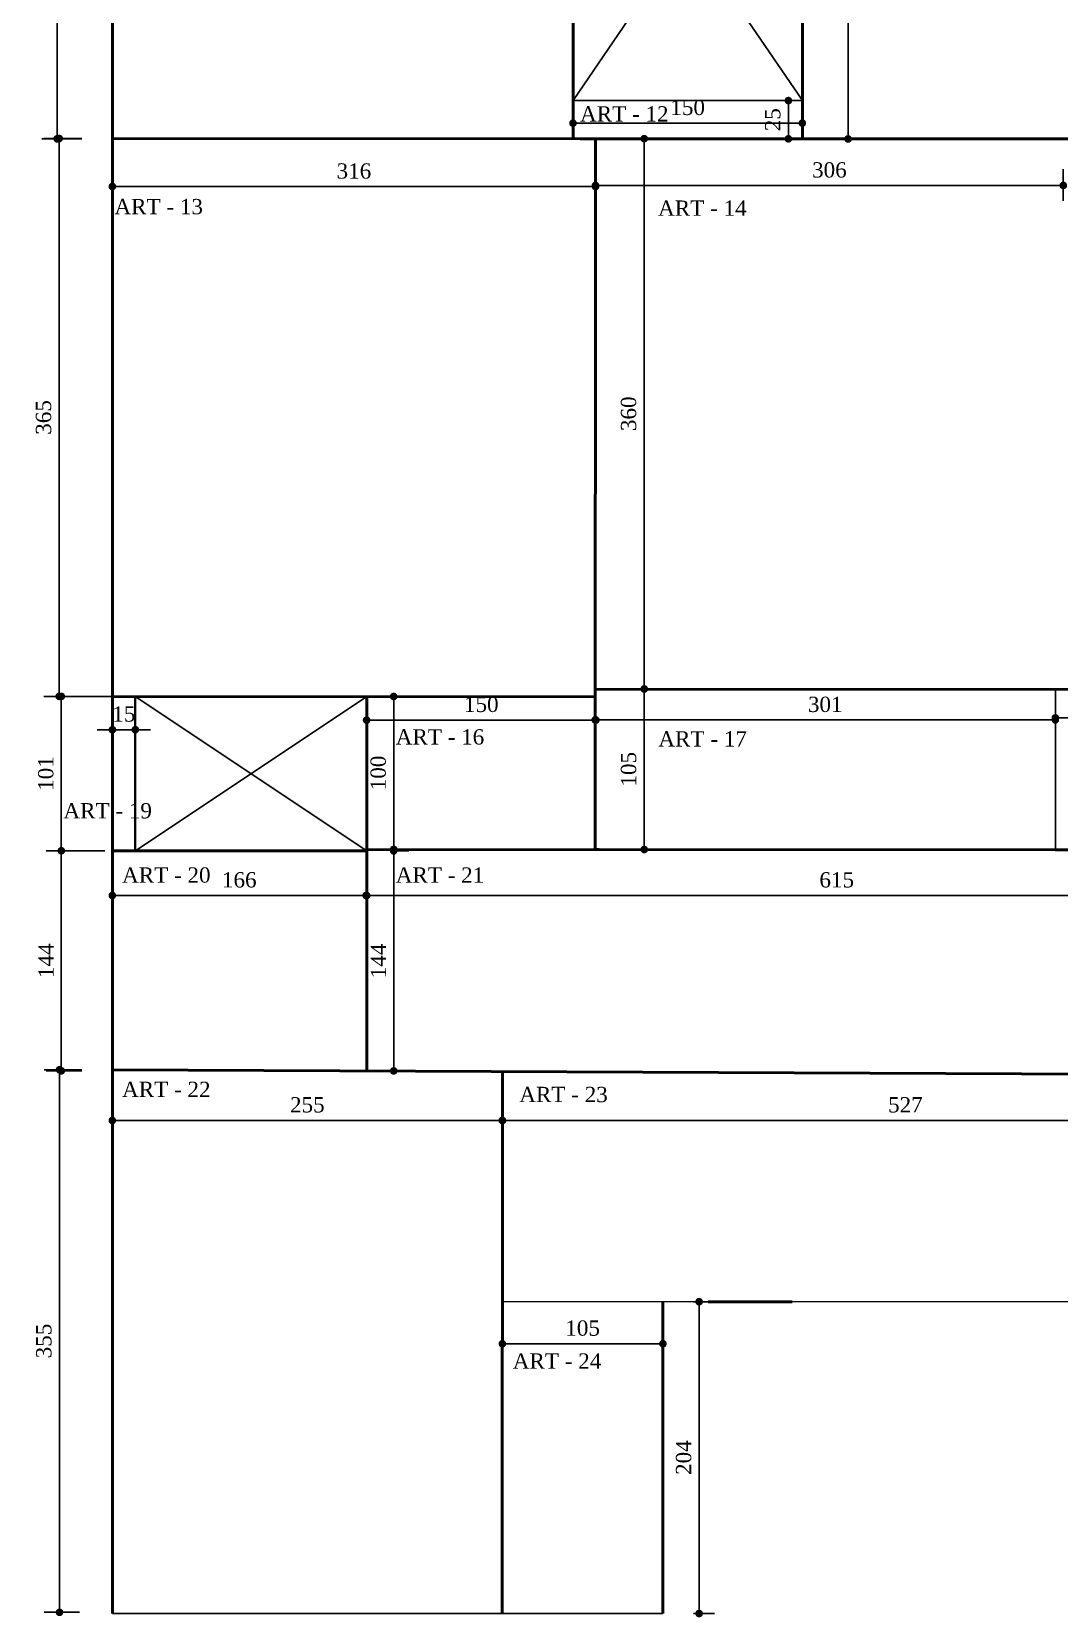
# Model space of a CAD drawing. Header units: centimetres. Extents: x -48696 to 156237, y -5617 to 29024.
# Drawn here: x -36498 to -35826, y 3529 to 4567 of the extents above; entities that cross this region are included whole.
import ezdxf

# ---------------------------------------------------------------- set-up
doc = ezdxf.new("R2010")
doc.units = ezdxf.units.CM
for name, color, linetype, lineweight in [('Parede Baixa', 5, 'Continuous', 50), ('Parede Corte', 4, 'Continuous', 40), ('Pilares Sub-solo', 7, 'Continuous', 70)]:
    doc.layers.add(name, color=color, linetype=linetype, lineweight=lineweight)
doc.layers.add('Piso', color=55, linetype='Continuous')
doc.styles.add('Valéria', font='romantic.ttf', dxfattribs={"height": 10})
doc.dimstyles.new('Cota - 50', dxfattribs={"dimtxt": 10, "dimasz": 5, "dimexe": 10, "dimexo": 20, "dimgap": 5, "dimtad": 1, "dimtxsty": 'Valéria', "dimblk": 'DOT', "dimcen": 0, "dimclrd": 12, "dimclre": 12, "dimclrt": 2, "dimazin": 2, "dimtfac": 1, "dimtix": 1, "dimtmove": 0, "dimatfit": 3, "dimldrblk": 'DOT', "dimfxl": 1, "dimarcsym": 0})

# ---------------------------------------------------------------- blocks, each defined once
blk = doc.blocks.new('_Dot')
at = {"color": 0, "linetype": 'ByBlock', "lineweight": -2}
blk.add_line((-0.5, 0), (-1, 0), dxfattribs=at)
at = {"color": 0, "linetype": 'ByBlock', "const_width": 0.5}
blk.add_lwpolyline([(-0.25, 0, 1), (0.25, 0, 1)], format="xyb", close=True, dxfattribs=at)
blk = doc.blocks.new('*D1050')
at = {"color": 12, "lineweight": -2, "transparency": 16777216}
for p, q in [((-36445.6, 4131.7), (-36489, 4131.7)), ((-36479, 4126.7), (-36479, 4035.7)), ((-36450.5, 4030.7), (-36489, 4030.7))]:
    blk.add_line(p, q, dxfattribs=at)
at = {"layer": 'Defpoints', "color": 0, "transparency": 16777216}
for p in [(-36425.6, 4131.7), (-36479, 4030.7), (-36430.5, 4030.7)]:
    blk.add_point(p, dxfattribs=at)
at = {"color": 12, "lineweight": -2, "transparency": 16777216, "xscale": 5, "yscale": 5, "zscale": 5}
for p, rotation in [((-36479, 4131.7), 90), ((-36479, 4030.7), 270)]:
    blk.add_blockref('_Dot', p, dxfattribs=dict(at, rotation=rotation))
at = {"color": 2, "transparency": 16777216, "insert": (-36489.1, 4081.2), "char_height": 10, "attachment_point": 5, "rotation": 90, "style": 'Valéria'}
blk.add_mtext('101', dxfattribs=at)
blk = doc.blocks.new('*D1045')
at = {"color": 12, "lineweight": -2, "transparency": 16777216}
for p, q in [((-36109.8, 4136.5), (-36087.7, 4136.5)), ((-36097.7, 4131.5), (-36097.7, 4036.5)), ((-36109.8, 4031.5), (-36087.7, 4031.5))]:
    blk.add_line(p, q, dxfattribs=at)
at = {"layer": 'Defpoints', "color": 0, "transparency": 16777216}
for p in [(-36129.8, 4136.5), (-36129.8, 4031.5), (-36097.7, 4031.5)]:
    blk.add_point(p, dxfattribs=at)
at = {"color": 12, "lineweight": -2, "transparency": 16777216, "xscale": 5, "yscale": 5, "zscale": 5}
for p, rotation in [((-36097.7, 4136.5), 90), ((-36097.7, 4031.5), 270)]:
    blk.add_blockref('_Dot', p, dxfattribs=dict(at, rotation=rotation))
at = {"color": 2, "transparency": 16777216, "insert": (-36107.9, 4084), "char_height": 10, "attachment_point": 5, "rotation": 90, "style": 'Valéria'}
blk.add_mtext('105', dxfattribs=at)
blk = doc.blocks.new('*D1047')
at = {"color": 12, "lineweight": -2, "transparency": 16777216}
for p, q in [((-35828.8, 4051.3), (-35828.8, 4127.6)), ((-35663.8, 4051.1), (-35663.8, 4127.6)), ((-35823.8, 4117.6), (-35668.8, 4117.6))]:
    blk.add_line(p, q, dxfattribs=at)
at = {"layer": 'Defpoints', "color": 0, "transparency": 16777216}
for p in [(-35663.8, 4117.6), (-35828.8, 4031.3), (-35663.8, 4031.1)]:
    blk.add_point(p, dxfattribs=at)
at = {"color": 12, "lineweight": -2, "transparency": 16777216, "xscale": 5, "yscale": 5, "zscale": 5, "rotation": 180}
blk.add_blockref('_Dot', (-35828.8, 4117.6), dxfattribs=at)
at = {"color": 12, "lineweight": -2, "transparency": 16777216, "xscale": 5, "yscale": 5, "zscale": 5}
blk.add_blockref('_Dot', (-35663.8, 4117.6), dxfattribs=at)
at = {"color": 2, "transparency": 16777216, "insert": (-35746.3, 4127.8), "char_height": 10, "attachment_point": 5, "style": 'Valéria'}
blk.add_mtext('165', dxfattribs=at)
blk = doc.blocks.new('*D1066')
at = {"color": 12, "lineweight": -2, "transparency": 16777216}
for p, q in [((-36465.6, 4763.5), (-36491.7, 4763.5)), ((-36481.7, 4758.5), (-36481.7, 4501.5)), ((-36465.6, 4496.5), (-36491.7, 4496.5))]:
    blk.add_line(p, q, dxfattribs=at)
at = {"layer": 'Defpoints', "color": 0, "transparency": 16777216}
for p in [(-36445.6, 4763.5), (-36481.7, 4496.5), (-36445.6, 4496.5)]:
    blk.add_point(p, dxfattribs=at)
at = {"color": 12, "lineweight": -2, "transparency": 16777216, "xscale": 5, "yscale": 5, "zscale": 5}
for p, rotation in [((-36481.7, 4763.5), 90), ((-36481.7, 4496.5), 270)]:
    blk.add_blockref('_Dot', p, dxfattribs=dict(at, rotation=rotation))
at = {"color": 2, "transparency": 16777216, "insert": (-36491.8, 4630), "char_height": 10, "attachment_point": 5, "rotation": 90, "style": 'Valéria'}
blk.add_mtext('267', dxfattribs=at)
blk = doc.blocks.new('*D1067')
at = {"color": 12, "lineweight": -2, "transparency": 16777216}
for p, q in [((-36139.3, 4506.8), (-35999.3, 4506.8)), ((-36144.3, 4501.6), (-36144.3, 4496.8)), ((-35994.3, 4501.6), (-35994.3, 4496.8))]:
    blk.add_line(p, q, dxfattribs=at)
at = {"layer": 'Defpoints', "color": 0, "transparency": 16777216}
for p in [(-36144.3, 4521.6), (-35994.3, 4521.6), (-35994.3, 4506.8)]:
    blk.add_point(p, dxfattribs=at)
at = {"color": 12, "lineweight": -2, "transparency": 16777216, "xscale": 5, "yscale": 5, "zscale": 5, "rotation": 180}
blk.add_blockref('_Dot', (-36144.3, 4506.8), dxfattribs=at)
at = {"color": 12, "lineweight": -2, "transparency": 16777216, "xscale": 5, "yscale": 5, "zscale": 5}
blk.add_blockref('_Dot', (-35994.3, 4506.8), dxfattribs=at)
at = {"color": 2, "transparency": 16777216, "insert": (-36069.3, 4517), "char_height": 10, "attachment_point": 5, "style": 'Valéria'}
blk.add_mtext('150', dxfattribs=at)
blk = doc.blocks.new('*D1068')
at = {"color": 12, "lineweight": -2, "transparency": 16777216}
for p, q in [((-36014.3, 4521.5), (-36013.4, 4521.5)), ((-36003.4, 4516.5), (-36003.4, 4501.5)), ((-36014.3, 4496.5), (-36013.4, 4496.5))]:
    blk.add_line(p, q, dxfattribs=at)
at = {"layer": 'Defpoints', "color": 0, "transparency": 16777216}
for p in [(-35994.3, 4521.5), (-36003.4, 4496.5), (-35994.3, 4496.5)]:
    blk.add_point(p, dxfattribs=at)
at = {"color": 12, "lineweight": -2, "transparency": 16777216, "xscale": 5, "yscale": 5, "zscale": 5}
for p, rotation in [((-36003.4, 4521.5), 90), ((-36003.4, 4496.5), 270)]:
    blk.add_blockref('_Dot', p, dxfattribs=dict(at, rotation=rotation))
at = {"color": 2, "transparency": 16777216, "insert": (-36013.6, 4509), "char_height": 10, "attachment_point": 5, "rotation": 90, "style": 'Valéria'}
blk.add_mtext('25', dxfattribs=at)
blk = doc.blocks.new('*D1070')
at = {"color": 12, "lineweight": -2, "transparency": 16777216}
for p, q in [((-35974.3, 4763.4), (-35954.4, 4763.4)), ((-35964.4, 4758.4), (-35964.4, 4501.4)), ((-35974.3, 4496.4), (-35954.4, 4496.4))]:
    blk.add_line(p, q, dxfattribs=at)
at = {"layer": 'Defpoints', "color": 0, "transparency": 16777216}
for p in [(-35994.3, 4763.4), (-35994.3, 4496.4), (-35964.4, 4496.4)]:
    blk.add_point(p, dxfattribs=at)
at = {"color": 12, "lineweight": -2, "transparency": 16777216, "xscale": 5, "yscale": 5, "zscale": 5}
for p, rotation in [((-35964.4, 4763.4), 90), ((-35964.4, 4496.4), 270)]:
    blk.add_blockref('_Dot', p, dxfattribs=dict(at, rotation=rotation))
at = {"color": 2, "transparency": 16777216, "insert": (-35974.5, 4629.9), "char_height": 10, "attachment_point": 5, "rotation": 90, "style": 'Valéria'}
blk.add_mtext('267', dxfattribs=at)
blk = doc.blocks.new('*D1075')
at = {"color": 12, "lineweight": -2, "transparency": 16777216}
for p, q in [((-36445.6, 4476.7), (-36445.6, 4455.3)), ((-36129.6, 4476.7), (-36129.6, 4455.3)), ((-36440.6, 4465.3), (-36134.6, 4465.3))]:
    blk.add_line(p, q, dxfattribs=at)
at = {"layer": 'Defpoints', "color": 0, "transparency": 16777216}
for p in [(-36445.6, 4496.7), (-36129.6, 4496.7), (-36129.6, 4465.3)]:
    blk.add_point(p, dxfattribs=at)
at = {"color": 12, "lineweight": -2, "transparency": 16777216, "xscale": 5, "yscale": 5, "zscale": 5, "rotation": 180}
blk.add_blockref('_Dot', (-36445.6, 4465.3), dxfattribs=at)
at = {"color": 12, "lineweight": -2, "transparency": 16777216, "xscale": 5, "yscale": 5, "zscale": 5}
blk.add_blockref('_Dot', (-36129.6, 4465.3), dxfattribs=at)
at = {"color": 2, "transparency": 16777216, "insert": (-36287.6, 4475.4), "char_height": 10, "attachment_point": 5, "style": 'Valéria'}
blk.add_mtext('316', dxfattribs=at)
blk = doc.blocks.new('*D1076')
at = {"color": 12, "lineweight": -2, "transparency": 16777216}
for p, q in [((-36465.6, 4496.7), (-36490.4, 4496.7)), ((-36480.4, 4491.7), (-36480.4, 4136.7)), ((-36465.6, 4131.7), (-36490.4, 4131.7))]:
    blk.add_line(p, q, dxfattribs=at)
at = {"layer": 'Defpoints', "color": 0, "transparency": 16777216}
for p in [(-36445.6, 4496.7), (-36480.4, 4131.7), (-36445.6, 4131.7)]:
    blk.add_point(p, dxfattribs=at)
at = {"color": 12, "lineweight": -2, "transparency": 16777216, "xscale": 5, "yscale": 5, "zscale": 5}
for p, rotation in [((-36480.4, 4496.7), 90), ((-36480.4, 4131.7), 270)]:
    blk.add_blockref('_Dot', p, dxfattribs=dict(at, rotation=rotation))
at = {"color": 2, "transparency": 16777216, "insert": (-36490.6, 4314.2), "char_height": 10, "attachment_point": 5, "rotation": 90, "style": 'Valéria'}
blk.add_mtext('365', dxfattribs=at)
blk = doc.blocks.new('*D1077')
at = {"color": 12, "lineweight": -2, "transparency": 16777216}
for p, q in [((-36279.3, 4111.6), (-36279.3, 4106.2)), ((-36274.3, 4116.2), (-36134.3, 4116.2)), ((-36129.3, 4111.6), (-36129.3, 4106.2))]:
    blk.add_line(p, q, dxfattribs=at)
at = {"layer": 'Defpoints', "color": 0, "transparency": 16777216}
for p in [(-36279.3, 4131.6), (-36129.3, 4131.6), (-36129.3, 4116.2)]:
    blk.add_point(p, dxfattribs=at)
at = {"color": 12, "lineweight": -2, "transparency": 16777216, "xscale": 5, "yscale": 5, "zscale": 5, "rotation": 180}
blk.add_blockref('_Dot', (-36279.3, 4116.2), dxfattribs=at)
at = {"color": 12, "lineweight": -2, "transparency": 16777216, "xscale": 5, "yscale": 5, "zscale": 5}
blk.add_blockref('_Dot', (-36129.3, 4116.2), dxfattribs=at)
at = {"color": 2, "transparency": 16777216, "insert": (-36204.3, 4126.4), "char_height": 10, "attachment_point": 5, "style": 'Valéria'}
blk.add_mtext('150', dxfattribs=at)
blk = doc.blocks.new('*D1078')
at = {"color": 12, "lineweight": -2, "transparency": 16777216}
for p, q in [((-36259.3, 4131.6), (-36251.6, 4131.6)), ((-36261.6, 4126.6), (-36261.6, 4036.6)), ((-36259.3, 4031.6), (-36251.6, 4031.6))]:
    blk.add_line(p, q, dxfattribs=at)
at = {"layer": 'Defpoints', "color": 0, "transparency": 16777216}
for p in [(-36279.3, 4131.6), (-36279.3, 4031.6), (-36261.6, 4031.6)]:
    blk.add_point(p, dxfattribs=at)
at = {"color": 12, "lineweight": -2, "transparency": 16777216, "xscale": 5, "yscale": 5, "zscale": 5}
for p, rotation in [((-36261.6, 4131.6), 90), ((-36261.6, 4031.6), 270)]:
    blk.add_blockref('_Dot', p, dxfattribs=dict(at, rotation=rotation))
at = {"color": 2, "transparency": 16777216, "insert": (-36271.7, 4081.6), "char_height": 10, "attachment_point": 5, "rotation": 90, "style": 'Valéria'}
blk.add_mtext('100', dxfattribs=at)
blk = doc.blocks.new('*D1079')
at = {"color": 12, "lineweight": -2, "transparency": 16777216}
for p, q in [((-36465.6, 4030.7), (-36489, 4030.7)), ((-36479, 4025.7), (-36479, 3891.7)), ((-36465.6, 3886.7), (-36489, 3886.7))]:
    blk.add_line(p, q, dxfattribs=at)
at = {"layer": 'Defpoints', "color": 0, "transparency": 16777216}
for p in [(-36445.6, 4030.7), (-36479, 3886.7), (-36445.6, 3886.7)]:
    blk.add_point(p, dxfattribs=at)
at = {"color": 12, "lineweight": -2, "transparency": 16777216, "xscale": 5, "yscale": 5, "zscale": 5}
for p, rotation in [((-36479, 4030.7), 90), ((-36479, 3886.7), 270)]:
    blk.add_blockref('_Dot', p, dxfattribs=dict(at, rotation=rotation))
at = {"color": 2, "transparency": 16777216, "insert": (-36489, 3958.7), "char_height": 10, "attachment_point": 5, "rotation": 90, "style": 'Valéria'}
blk.add_mtext('144', dxfattribs=at)
blk = doc.blocks.new('*D1080')
at = {"color": 12, "lineweight": -2, "transparency": 16777216}
for p, q in [((-36445.6, 4010.7), (-36445.6, 3991.4)), ((-36279.6, 4010.6), (-36279.6, 3991.4)), ((-36440.6, 4001.4), (-36284.6, 4001.4))]:
    blk.add_line(p, q, dxfattribs=at)
at = {"layer": 'Defpoints', "color": 0, "transparency": 16777216}
for p in [(-36445.6, 4030.7), (-36279.6, 4030.6), (-36279.6, 4001.4)]:
    blk.add_point(p, dxfattribs=at)
at = {"color": 12, "lineweight": -2, "transparency": 16777216, "xscale": 5, "yscale": 5, "zscale": 5, "rotation": 180}
blk.add_blockref('_Dot', (-36445.6, 4001.4), dxfattribs=at)
at = {"color": 12, "lineweight": -2, "transparency": 16777216, "xscale": 5, "yscale": 5, "zscale": 5}
blk.add_blockref('_Dot', (-36279.6, 4001.4), dxfattribs=at)
at = {"color": 2, "transparency": 16777216, "insert": (-36362.6, 4011.6), "char_height": 10, "attachment_point": 5, "style": 'Valéria'}
blk.add_mtext('166', dxfattribs=at)
blk = doc.blocks.new('*D1081')
at = {"color": 12, "lineweight": -2, "transparency": 16777216}
for p, q in [((-36450.6, 4109.9), (-36455.6, 4109.9)), ((-36445.6, 4111.7), (-36445.6, 4099.9)), ((-36430.6, 4109.9), (-36445.6, 4109.9)), ((-36430.6, 4111.7), (-36430.6, 4099.9)), ((-36425.6, 4109.9), (-36420.6, 4109.9))]:
    blk.add_line(p, q, dxfattribs=at)
at = {"layer": 'Defpoints', "color": 0, "transparency": 16777216}
for p in [(-36445.6, 4131.7), (-36430.6, 4131.7), (-36445.6, 4109.9)]:
    blk.add_point(p, dxfattribs=at)
at = {"color": 12, "lineweight": -2, "transparency": 16777216, "xscale": 5, "yscale": 5, "zscale": 5}
blk.add_blockref('_Dot', (-36445.6, 4109.9), dxfattribs=at)
at = {"color": 12, "lineweight": -2, "transparency": 16777216, "xscale": 5, "yscale": 5, "zscale": 5, "rotation": 180}
blk.add_blockref('_Dot', (-36430.6, 4109.9), dxfattribs=at)
at = {"color": 2, "transparency": 16777216, "insert": (-36438.1, 4120.1), "char_height": 10, "attachment_point": 5, "style": 'Valéria'}
blk.add_mtext('15', dxfattribs=at)
blk = doc.blocks.new('*D1082')
at = {"color": 12, "lineweight": -2, "transparency": 16777216}
for p, q in [((-36129.8, 4116.5), (-36129.8, 4106.3)), ((-36124.8, 4116.3), (-35833.8, 4116.3)), ((-35828.8, 4116.3), (-35828.8, 4106.3))]:
    blk.add_line(p, q, dxfattribs=at)
at = {"layer": 'Defpoints', "color": 0, "transparency": 16777216}
for p in [(-36129.8, 4136.5), (-35828.8, 4136.3), (-35828.8, 4116.3)]:
    blk.add_point(p, dxfattribs=at)
at = {"color": 12, "lineweight": -2, "transparency": 16777216, "xscale": 5, "yscale": 5, "zscale": 5, "rotation": 180}
blk.add_blockref('_Dot', (-36129.8, 4116.3), dxfattribs=at)
at = {"color": 12, "lineweight": -2, "transparency": 16777216, "xscale": 5, "yscale": 5, "zscale": 5}
blk.add_blockref('_Dot', (-35828.8, 4116.3), dxfattribs=at)
at = {"color": 2, "transparency": 16777216, "insert": (-35979.3, 4126.4), "char_height": 10, "attachment_point": 5, "style": 'Valéria'}
blk.add_mtext('301', dxfattribs=at)
blk = doc.blocks.new('*D1083')
at = {"color": 12, "lineweight": -2, "transparency": 16777216}
for p, q in [((-36129.6, 4476.6), (-36129.6, 4456)), ((-35823.6, 4476.7), (-35823.6, 4456)), ((-36124.6, 4466), (-35828.6, 4466))]:
    blk.add_line(p, q, dxfattribs=at)
at = {"layer": 'Defpoints', "color": 0, "transparency": 16777216}
for p in [(-36129.6, 4496.6), (-35823.6, 4496.7), (-35823.6, 4466)]:
    blk.add_point(p, dxfattribs=at)
at = {"color": 12, "lineweight": -2, "transparency": 16777216, "xscale": 5, "yscale": 5, "zscale": 5, "rotation": 180}
blk.add_blockref('_Dot', (-36129.6, 4466), dxfattribs=at)
at = {"color": 12, "lineweight": -2, "transparency": 16777216, "xscale": 5, "yscale": 5, "zscale": 5}
blk.add_blockref('_Dot', (-35823.6, 4466), dxfattribs=at)
at = {"color": 2, "transparency": 16777216, "insert": (-35976.6, 4476.1), "char_height": 10, "attachment_point": 5, "style": 'Valéria'}
blk.add_mtext('306', dxfattribs=at)
blk = doc.blocks.new('*D1084')
at = {"color": 12, "lineweight": -2, "transparency": 16777216}
for p, q in [((-36109.6, 4496.6), (-36087.7, 4496.6)), ((-36097.7, 4491.6), (-36097.7, 4141.6)), ((-36109.7, 4136.6), (-36087.7, 4136.6))]:
    blk.add_line(p, q, dxfattribs=at)
at = {"layer": 'Defpoints', "color": 0, "transparency": 16777216}
for p in [(-36129.6, 4496.6), (-36129.7, 4136.6), (-36097.7, 4136.6)]:
    blk.add_point(p, dxfattribs=at)
at = {"color": 12, "lineweight": -2, "transparency": 16777216, "xscale": 5, "yscale": 5, "zscale": 5}
for p, rotation in [((-36097.7, 4496.6), 90), ((-36097.7, 4136.6), 270)]:
    blk.add_blockref('_Dot', p, dxfattribs=dict(at, rotation=rotation))
at = {"color": 2, "transparency": 16777216, "insert": (-36107.9, 4316.6), "char_height": 10, "attachment_point": 5, "rotation": 90, "style": 'Valéria'}
blk.add_mtext('360', dxfattribs=at)
blk = doc.blocks.new('*D1087')
at = {"color": 12, "lineweight": -2, "transparency": 16777216}
for p, q in [((-36279.3, 4001.6), (-36279.3, 3991.4)), ((-36274.3, 4001.4), (-35669.3, 4001.4)), ((-35664.3, 4001.6), (-35664.3, 3991.4))]:
    blk.add_line(p, q, dxfattribs=at)
at = {"layer": 'Defpoints', "color": 0, "transparency": 16777216}
for p in [(-36279.3, 4021.6), (-35664.3, 4021.6), (-35664.3, 4001.4)]:
    blk.add_point(p, dxfattribs=at)
at = {"color": 12, "lineweight": -2, "transparency": 16777216, "xscale": 5, "yscale": 5, "zscale": 5, "rotation": 180}
blk.add_blockref('_Dot', (-36279.3, 4001.4), dxfattribs=at)
at = {"color": 12, "lineweight": -2, "transparency": 16777216, "xscale": 5, "yscale": 5, "zscale": 5}
blk.add_blockref('_Dot', (-35664.3, 4001.4), dxfattribs=at)
at = {"color": 2, "transparency": 16777216, "insert": (-35971.8, 4011.6), "char_height": 10, "attachment_point": 5, "style": 'Valéria'}
blk.add_mtext('615', dxfattribs=at)
blk = doc.blocks.new('*D1088')
at = {"color": 12, "lineweight": -2, "transparency": 16777216}
for p, q in [((-36261.6, 4025.6), (-36261.6, 3891.6)), ((-36259.3, 4030.6), (-36251.6, 4030.6)), ((-36259.3, 3886.6), (-36251.6, 3886.6))]:
    blk.add_line(p, q, dxfattribs=at)
at = {"layer": 'Defpoints', "color": 0, "transparency": 16777216}
for p in [(-36279.3, 4030.6), (-36279.3, 3886.6), (-36261.6, 3886.6)]:
    blk.add_point(p, dxfattribs=at)
at = {"color": 12, "lineweight": -2, "transparency": 16777216, "xscale": 5, "yscale": 5, "zscale": 5}
for p, rotation in [((-36261.6, 4030.6), 90), ((-36261.6, 3886.6), 270)]:
    blk.add_blockref('_Dot', p, dxfattribs=dict(at, rotation=rotation))
at = {"color": 2, "transparency": 16777216, "insert": (-36271.6, 3958.6), "char_height": 10, "attachment_point": 5, "rotation": 90, "style": 'Valéria'}
blk.add_mtext('144', dxfattribs=at)
blk = doc.blocks.new('*D1089')
at = {"color": 12, "lineweight": -2, "transparency": 16777216}
for p, q in [((-36190.4, 3866.3), (-36190.4, 3844.2)), ((-35663.4, 3866), (-35663.4, 3844.2)), ((-36185.4, 3854.2), (-35668.4, 3854.2))]:
    blk.add_line(p, q, dxfattribs=at)
at = {"layer": 'Defpoints', "color": 0, "transparency": 16777216}
for p in [(-36190.4, 3886.3), (-35663.4, 3886), (-35663.4, 3854.2)]:
    blk.add_point(p, dxfattribs=at)
at = {"color": 12, "lineweight": -2, "transparency": 16777216, "xscale": 5, "yscale": 5, "zscale": 5, "rotation": 180}
blk.add_blockref('_Dot', (-36190.4, 3854.2), dxfattribs=at)
at = {"color": 12, "lineweight": -2, "transparency": 16777216, "xscale": 5, "yscale": 5, "zscale": 5}
blk.add_blockref('_Dot', (-35663.4, 3854.2), dxfattribs=at)
at = {"color": 2, "transparency": 16777216, "insert": (-35926.9, 3864.4), "char_height": 10, "attachment_point": 5, "style": 'Valéria'}
blk.add_mtext('527', dxfattribs=at)
blk = doc.blocks.new('*D1091')
at = {"color": 12, "lineweight": -2, "transparency": 16777216}
for p, q in [((-36445.6, 3867.4), (-36445.6, 3844.2)), ((-36190.6, 3866.3), (-36190.6, 3844.2)), ((-36440.6, 3854.2), (-36195.6, 3854.2))]:
    blk.add_line(p, q, dxfattribs=at)
at = {"layer": 'Defpoints', "color": 0, "transparency": 16777216}
for p in [(-36445.6, 3887.4), (-36190.6, 3886.3), (-36190.6, 3854.2)]:
    blk.add_point(p, dxfattribs=at)
at = {"color": 12, "lineweight": -2, "transparency": 16777216, "xscale": 5, "yscale": 5, "zscale": 5, "rotation": 180}
blk.add_blockref('_Dot', (-36445.6, 3854.2), dxfattribs=at)
at = {"color": 12, "lineweight": -2, "transparency": 16777216, "xscale": 5, "yscale": 5, "zscale": 5}
blk.add_blockref('_Dot', (-36190.6, 3854.2), dxfattribs=at)
at = {"color": 2, "transparency": 16777216, "insert": (-36318.1, 3864.4), "char_height": 10, "attachment_point": 5, "style": 'Valéria'}
blk.add_mtext('255', dxfattribs=at)
blk = doc.blocks.new('*D1092')
at = {"color": 12, "lineweight": -2, "transparency": 16777216}
for p, q in [((-36465.6, 3887.4), (-36490.2, 3887.4)), ((-36480.2, 3882.4), (-36480.2, 3537.4)), ((-36467.2, 3532.4), (-36490.2, 3532.4))]:
    blk.add_line(p, q, dxfattribs=at)
at = {"layer": 'Defpoints', "color": 0, "transparency": 16777216}
for p in [(-36445.6, 3887.4), (-36480.2, 3532.4), (-36447.2, 3532.4)]:
    blk.add_point(p, dxfattribs=at)
at = {"color": 12, "lineweight": -2, "transparency": 16777216, "xscale": 5, "yscale": 5, "zscale": 5}
for p, rotation in [((-36480.2, 3887.4), 90), ((-36480.2, 3532.4), 270)]:
    blk.add_blockref('_Dot', p, dxfattribs=dict(at, rotation=rotation))
at = {"color": 2, "transparency": 16777216, "insert": (-36490.4, 3709.9), "char_height": 10, "attachment_point": 5, "rotation": 90, "style": 'Valéria'}
blk.add_mtext('355', dxfattribs=at)
blk = doc.blocks.new('*D1093')
at = {"color": 12, "lineweight": -2, "transparency": 16777216}
for p, q in [((-36190.5, 3715.7), (-36190.5, 3698.1)), ((-36085.5, 3715.6), (-36085.5, 3698.1)), ((-36185.5, 3708.1), (-36090.5, 3708.1))]:
    blk.add_line(p, q, dxfattribs=at)
at = {"layer": 'Defpoints', "color": 0, "transparency": 16777216}
for p in [(-36190.5, 3735.7), (-36085.5, 3735.6), (-36085.5, 3708.1)]:
    blk.add_point(p, dxfattribs=at)
at = {"color": 12, "lineweight": -2, "transparency": 16777216, "xscale": 5, "yscale": 5, "zscale": 5, "rotation": 180}
blk.add_blockref('_Dot', (-36190.5, 3708.1), dxfattribs=at)
at = {"color": 12, "lineweight": -2, "transparency": 16777216, "xscale": 5, "yscale": 5, "zscale": 5}
blk.add_blockref('_Dot', (-36085.5, 3708.1), dxfattribs=at)
at = {"color": 2, "transparency": 16777216, "insert": (-36138, 3718.3), "char_height": 10, "attachment_point": 5, "style": 'Valéria'}
blk.add_mtext('105', dxfattribs=at)
blk = doc.blocks.new('*D1094')
at = {"color": 12, "lineweight": -2, "transparency": 16777216}
for p, q in [((-36065.5, 3735.6), (-36051.8, 3735.6)), ((-36061.8, 3730.6), (-36061.8, 3536.6)), ((-36065.5, 3531.6), (-36051.8, 3531.6))]:
    blk.add_line(p, q, dxfattribs=at)
at = {"layer": 'Defpoints', "color": 0, "transparency": 16777216}
for p in [(-36085.5, 3735.6), (-36085.5, 3531.6), (-36061.8, 3531.6)]:
    blk.add_point(p, dxfattribs=at)
at = {"color": 12, "lineweight": -2, "transparency": 16777216, "xscale": 5, "yscale": 5, "zscale": 5}
for p, rotation in [((-36061.8, 3735.6), 90), ((-36061.8, 3531.6), 270)]:
    blk.add_blockref('_Dot', p, dxfattribs=dict(at, rotation=rotation))
at = {"color": 2, "transparency": 16777216, "insert": (-36071.9, 3633.6), "char_height": 10, "attachment_point": 5, "rotation": 90, "style": 'Valéria'}
blk.add_mtext('204', dxfattribs=at)

msp = doc.modelspace()

# ---------------------------------------------------------------- linework, layer by layer
at = {"color": 5}
for p, q in [((-36144.2546, 4521.57567), (-35994.25721, 4521.53205)), ((-35828.69526, 4136.30528), (-35828.7565, 4031.3053)), ((-35663.7346, 3735.39661), (-36190.50201, 3735.70385)), ((-36445.61228, 3531.66132), (-36085.621, 3531.66132))]:
    msp.add_line(p, q, dxfattribs=at)
msp.add_line((-36129.57486, 4496.57431), (-36129.57486, 4496.57316))
at = {"layer": 'Parede Baixa'}
for p, q in [((-36445.61228, 5376.65964), (-36445.61228, 3531.66132)), ((-36144.2546, 4763.44629), (-36144.2546, 4496.57567)), ((-35994.2546, 4763.40267), (-35994.2546, 4496.53205)), ((-36445.61228, 4496.6633), (-36139.57486, 4496.57431)), ((-36139.57486, 4496.57431), (-35838.53744, 4496.48677)), ((-36129.57486, 4496.5714), (-36129.84613, 4031.48091)), ((-35838.53744, 4496.48677), (-35663.50828, 4496.43587)), ((-36129.78634, 4131.48142), (-36445.61228, 4131.66578)), ((-36279.2546, 4131.56867), (-36279.2546, 3886.68477)), ((-36129.78488, 4136.48089), (-35663.71838, 4136.20906)), ((-36445.61228, 4030.66508), (-36279.18227, 4030.56801)), ((-36279.2546, 4031.56805), (-35828.7565, 4031.3053)), ((-36129.84613, 4031.48091), (-36127.2546, 4031.4794)), ((-35828.80876, 4031.30533), (-35663.77962, 4031.20907)), ((-36445.61228, 3887.42025), (-35663.75721, 3883.96361)), ((-36190.62102, 3531.66132), (-36190.41418, 3886.292)), ((-36085.621, 3531.66132), (-36085.50203, 3735.64261)), ((-36065.5021, 3735.52098), (-36065.50209, 3735.53281)), ((-36055.79144, 3735.62385), (-36000.84419, 3735.63515))]:
    msp.add_line(p, q, dxfattribs=at)
at = {"layer": 'Parede Corte', "color": 5}
msp.add_line((-36430.61228, 4131.65703), (-36430.61228, 4030.65633), dxfattribs=at)
at = {"layer": 'Piso'}
for p, q in [((-36144.2546, 4741.48117), (-35994.2546, 4521.52769)), ((-36144.2546, 4521.57567), (-35994.2546, 4741.43756)), ((-36430.61228, 4131.65703), (-36279.18227, 4030.56801)), ((-36430.53996, 4030.65629), (-36279.2546, 4131.56867))]:
    msp.add_line(p, q, dxfattribs=at)

# ---------------------------------------------------------------- texts
at = {"layer": 'Pilares Sub-solo', "color": 7, "char_height": 10, "attachment_point": 1, "style": 'Valéria'}
for s, insert in [('{\\C1;ART - 12}', (-36139.69191, 4517.81468)), ('{\\C1;ART - 13}', (-36444.25636, 4457.15912)), ('{\\C1;ART - 14}', (-36088.64915, 4456.15869)), ('{\\C1;ART - 16}', (-36260.2565, 4110.19116)), ('{\\C1;ART - 17}', (-36088.4706, 4108.8897)), ('{\\C1;ART - 19}', (-36477.62858, 4061.85681)), ('{\\C1;ART - 20}', (-36439.25636, 4019.81097)), ('{\\C1;ART - 21}', (-36260.2565, 4019.81097)), ('{\\C1;ART - 22}', (-36439.27398, 3879.57463)), ('{\\C1;ART - 23}', (-36179.43948, 3876.22403)), ('{\\C1;ART - 24}', (-36183.69327, 3701.83625))]:
    msp.add_mtext_dynamic_manual_height_columns(s, width=228.393323, gutter_width=50, heights=[9.00998], dxfattribs=dict(at, insert=insert))

# ---------------------------------------------------------------- dimensions: what is measured, and where the dimension line sits
for base, p1, p2, picture, middle in [((-36481.65092, 4496.53392), (-36445.61228, 4763.53392), (-36445.61228, 4496.53392), '*D1066', (-36491.79885, 4630.03392)), ((-35964.38996, 4496.40266), (-35994.2546, 4763.40267), (-35994.2546, 4496.40266), '*D1070', (-35974.53789, 4629.90267)), ((-36003.38379, 4496.53205), (-35994.2546, 4521.52769), (-35994.2546, 4496.53205), '*D1068', (-36013.57609, 4509.02987)), ((-36480.40092, 4131.66578), (-36445.61228, 4496.6633), (-36445.61228, 4131.66578), '*D1076', (-36490.59323, 4314.16454)), ((-36097.73828, 4136.57142), (-36129.57486, 4496.5714), (-36129.67954, 4136.57142), '*D1084', (-36107.88621, 4316.57141)), ((-36261.61242, 4031.56809), (-36279.2546, 4131.56867), (-36279.31292, 4031.56809), '*D1078', (-36271.72336, 4081.56838)), ((-36097.73828, 4031.48087), (-36129.78488, 4136.48089), (-36129.78488, 4031.48087), '*D1045', (-36107.93059, 4083.98088)), ((-36478.98449, 3886.66508), (-36445.61228, 4030.66508), (-36445.61228, 3886.66508), '*D1079', (-36488.98449, 3958.66508)), ((-36261.61242, 3886.56808), (-36279.2546, 4030.56805), (-36279.33858, 3886.56808), '*D1088', (-36271.61242, 3958.56806)), ((-36480.22909, 3532.42372), (-36445.61228, 3887.42025), (-36447.18175, 3532.42372), '*D1092', (-36490.42139, 3709.92198)), ((-36061.81773, 3531.64257), (-36085.50203, 3735.64261), (-36085.50203, 3531.64257), '*D1094', (-36071.92868, 3633.64259))]:
    dim = msp.add_linear_dim(base=base, p1=p1, p2=p2, angle=90, dimstyle='Cota - 50')
    dim.commit()
    dim.dimension.update_dxf_attribs({"geometry": picture, "text_midpoint": middle})
for base, p1, p2, picture, middle in [((-35994.2546, 4506.77341), (-36144.2546, 4521.57567), (-35994.2546, 4521.57567), '*D1067', (-36069.2546, 4516.96572)), ((-36129.61228, 4465.26646), (-36445.61228, 4496.6633), (-36129.61228, 4496.6633), '*D1075', (-36287.61228, 4475.41439)), ((-35823.61228, 4465.96488), (-36129.61228, 4496.55983), (-35823.61228, 4496.6633), '*D1083', (-35976.61228, 4476.11281)), ((-36445.61228, 4109.91041), (-36430.61228, 4131.65703), (-36445.61228, 4131.65411), '*D1081', (-36438.11228, 4120.10272)), ((-36129.2546, 4116.22069), (-36279.2546, 4131.56867), (-36129.2546, 4131.56867), '*D1077', (-36204.2546, 4126.413)), ((-35828.78494, 4116.30974), (-36129.78488, 4136.48089), (-35828.78494, 4136.30533), '*D1082', (-35979.28491, 4126.42069)), ((-35663.80886, 4117.55951), (-35828.80876, 4031.30533), (-35663.80886, 4031.12697), '*D1047', (-35746.30881, 4127.75182)), ((-36279.61228, 4001.44921), (-36445.61228, 4030.66508), (-36279.61228, 4030.56826), '*D1080', (-36362.61228, 4011.59714)), ((-35664.2546, 4001.44921), (-36279.2546, 4021.56805), (-35664.2546, 4021.56805), '*D1087', (-35971.7546, 4011.64152)), ((-36190.61228, 3854.20594), (-36445.61228, 3887.42025), (-36190.61228, 3886.29287), '*D1091', (-36318.11228, 3864.39825)), ((-35663.41427, 3854.20594), (-36190.41418, 3886.292), (-35663.41427, 3885.98462), '*D1089', (-35926.91423, 3864.39825)), ((-36085.50203, 3708.07756), (-36190.50201, 3735.70385), (-36085.50203, 3735.64261), '*D1093', (-36138.00202, 3718.26987))]:
    dim = msp.add_linear_dim(base=base, p1=p1, p2=p2, dimstyle='Cota - 50')
    dim.commit()
    dim.dimension.update_dxf_attribs({"geometry": picture, "text_midpoint": middle})
dim = msp.add_linear_dim(base=(-36478.98449, 4030.65629), p1=(-36425.61228, 4131.65411), p2=(-36430.53996, 4030.65629), angle=90, dimstyle='Cota - 50', override={"dimtmove": 1})
dim.commit()
dim.dimension.update_dxf_attribs({"geometry": '*D1050', "text_midpoint": (-36489.09544, 4081.1552)})

doc.saveas('drawing.dxf')
